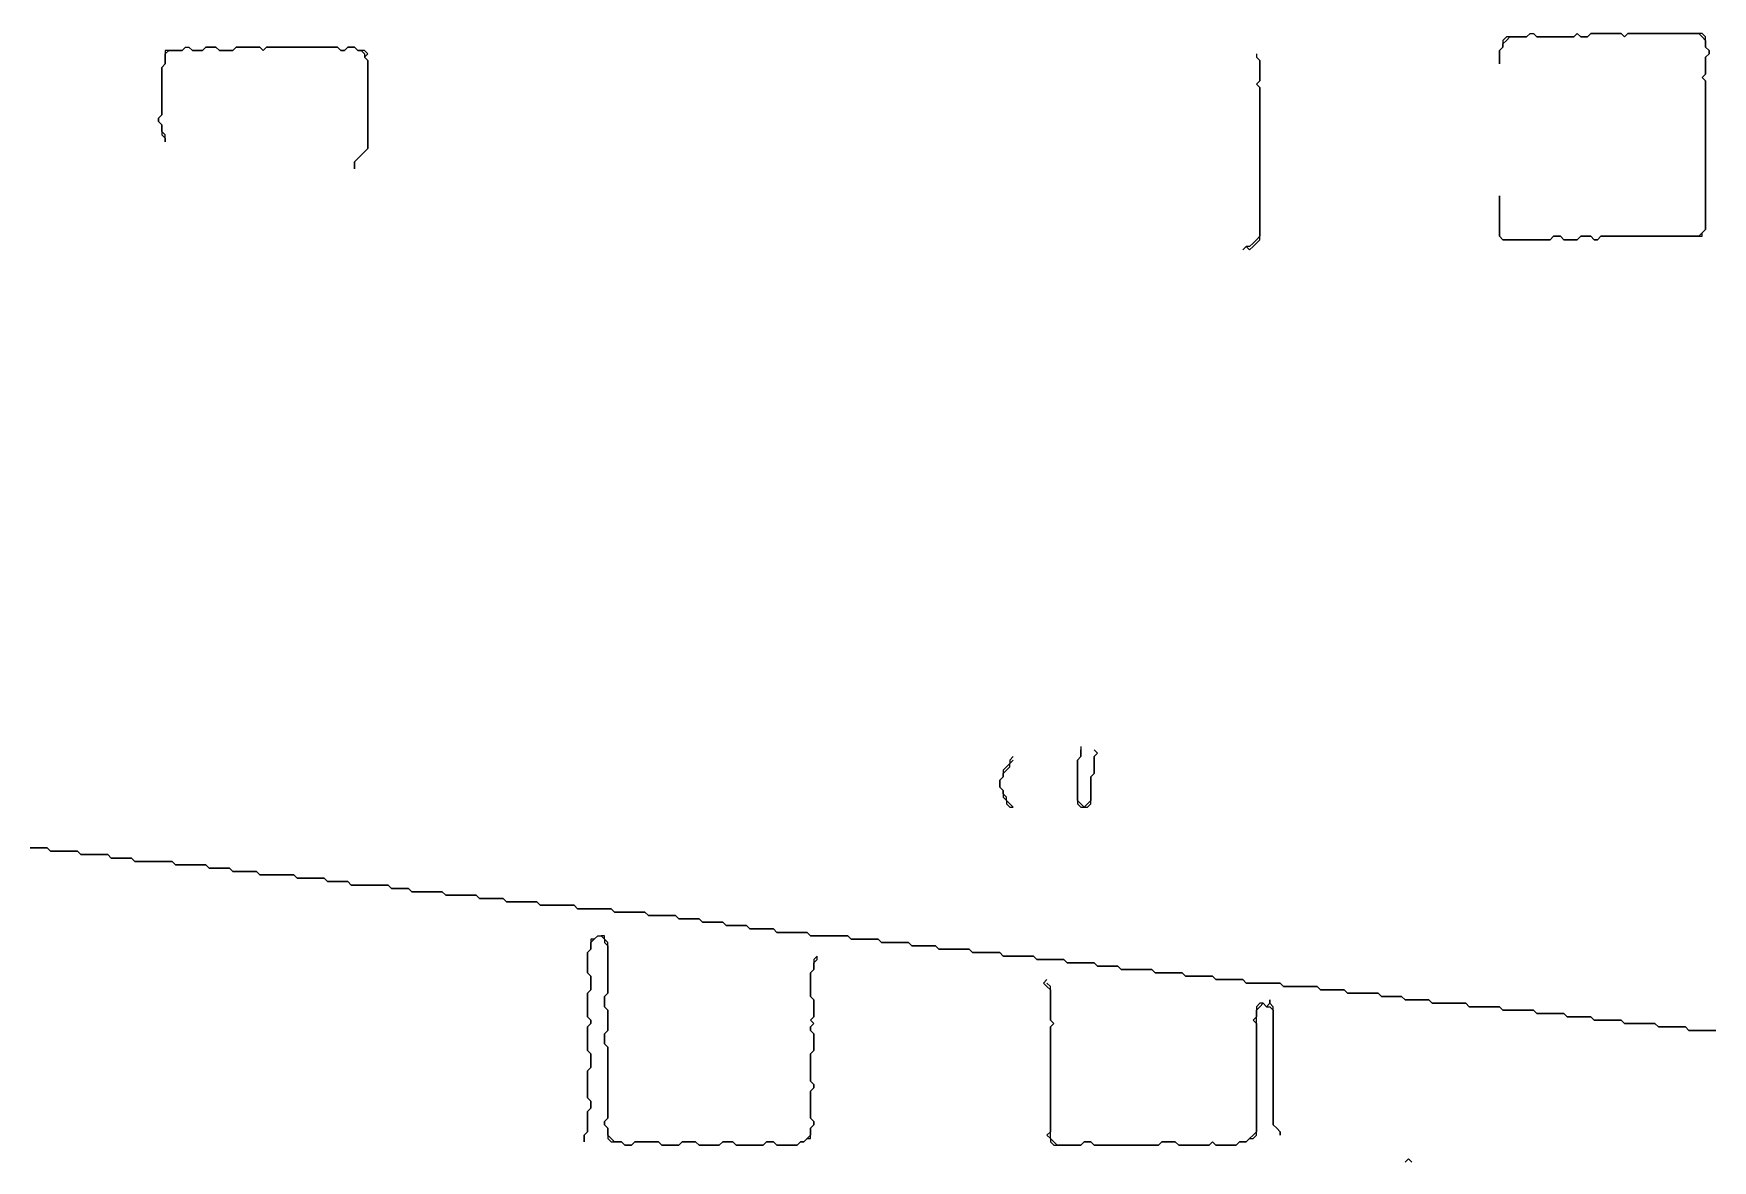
# Model space of a CAD drawing. Header units: metres. Extents: x 0 to 600, y 0 to 400.
# Drawn here: x 223.7 to 297.6, y 201 to 250.6 of the extents above; entities that cross this region are included whole.
import ezdxf

# ---------------------------------------------------------------- set-up
doc = ezdxf.new("R2010")
doc.units = ezdxf.units.M

msp = doc.modelspace()

# ---------------------------------------------------------------- linework, layer by layer
for points in [[(230.357, 250), (230.208, 249.851), (230.06, 249.851), (229.911, 249.851), (229.762, 249.851), (229.613, 249.851), (229.464, 249.851), (229.464, 249.702), (229.464, 249.554), (229.464, 249.405), (229.464, 249.256), (229.315, 249.107), (229.315, 248.958), (229.315, 248.81), (229.315, 248.661), (229.315, 248.512), (229.315, 248.363), (229.315, 248.214), (229.315, 248.065), (229.315, 247.917), (229.315, 247.768), (229.315, 247.619), (229.315, 247.47), (229.315, 247.321), (229.315, 247.173), (229.315, 247.024), (229.167, 246.875), (229.167, 246.726), (229.315, 246.577), (229.315, 246.429), (229.315, 246.28), (229.315, 246.131), (229.464, 245.982), (229.464, 245.833), (229.464, 245.982), (229.464, 246.131), (229.315, 246.28), (229.315, 246.429), (229.315, 246.577), (229.167, 246.726), (229.167, 246.875), (229.315, 247.024), (229.315, 247.173), (229.315, 247.321), (229.315, 247.47), (229.315, 247.619), (229.315, 247.768), (229.315, 247.917), (229.315, 248.065), (229.315, 248.214), (229.315, 248.363), (229.315, 248.512), (229.315, 248.661), (229.315, 248.81), (229.315, 248.958), (229.315, 249.107), (229.464, 249.256), (229.464, 249.405), (229.464, 249.554), (229.464, 249.702), (229.613, 249.851), (229.762, 249.851), (229.911, 249.851), (230.06, 249.851), (230.208, 249.851), (230.357, 250), (230.506, 250), (230.655, 249.851), (230.804, 249.851), (230.952, 249.851), (231.101, 249.851), (231.25, 250), (231.399, 250), (231.548, 250), (231.696, 250), (231.845, 249.851), (231.994, 249.851), (232.143, 249.851), (232.292, 249.851), (232.44, 249.851), (232.589, 250), (232.738, 250), (232.887, 250), (233.036, 250), (233.185, 250), (233.333, 250), (233.482, 250), (233.631, 250), (233.78, 249.851), (233.929, 250), (234.077, 250), (234.226, 250), (234.375, 250), (234.524, 250), (234.673, 250), (234.821, 250), (234.97, 250), (235.119, 250), (235.268, 250), (235.417, 250), (235.565, 250), (235.714, 250), (235.863, 250), (236.012, 250), (236.161, 250), (236.31, 250), (236.458, 250), (236.607, 250), (236.756, 250), (236.905, 250), (237.054, 250), (237.202, 249.851), (237.351, 249.851), (237.5, 250), (237.649, 250), (237.798, 250), (237.946, 249.851), (238.095, 249.851), (238.244, 249.702), (238.244, 249.554), (238.393, 249.405), (238.393, 249.256), (238.393, 249.107), (238.393, 248.958), (238.393, 248.81), (238.393, 248.661), (238.393, 248.512), (238.393, 248.363), (238.393, 248.214), (238.393, 248.065), (238.393, 247.917), (238.393, 247.768), (238.393, 247.619), (238.393, 247.47), (238.393, 247.321), (238.393, 247.173), (238.393, 247.024), (238.393, 246.875), (238.393, 246.726), (238.393, 246.577), (238.393, 246.429), (238.393, 246.28), (238.393, 246.131), (238.393, 245.982), (238.393, 245.833), (238.393, 245.685), (238.393, 245.536), (238.244, 245.387), (238.095, 245.238), (237.946, 245.089), (237.798, 244.94), (237.798, 244.792), (237.798, 244.643), (237.798, 244.792), (237.798, 244.94), (237.946, 245.089), (238.095, 245.238), (238.244, 245.387), (238.393, 245.536), (238.393, 245.685), (238.393, 245.833), (238.393, 245.982), (238.393, 246.131), (238.393, 246.28), (238.393, 246.429), (238.393, 246.577), (238.393, 246.726), (238.393, 246.875), (238.393, 247.024), (238.393, 247.173), (238.393, 247.321), (238.393, 247.47), (238.393, 247.619), (238.393, 247.768), (238.393, 247.917), (238.393, 248.065), (238.393, 248.214), (238.393, 248.363), (238.393, 248.512), (238.393, 248.661), (238.393, 248.81), (238.393, 248.958), (238.393, 249.107), (238.393, 249.256), (238.393, 249.405), (238.244, 249.554), (238.393, 249.702), (238.244, 249.851), (238.095, 249.851), (237.946, 249.851), (237.798, 250), (237.649, 250), (237.5, 250), (237.351, 249.851), (237.202, 249.851), (237.054, 250), (236.905, 250), (236.756, 250), (236.607, 250), (236.458, 250), (236.31, 250), (236.161, 250), (236.012, 250), (235.863, 250), (235.714, 250), (235.565, 250), (235.417, 250), (235.268, 250), (235.119, 250), (234.97, 250), (234.821, 250), (234.673, 250), (234.524, 250), (234.375, 250), (234.226, 250), (234.077, 250), (233.929, 250), (233.78, 249.851), (233.631, 250), (233.482, 250), (233.333, 250), (233.185, 250), (233.036, 250), (232.887, 250), (232.738, 250), (232.589, 250), (232.44, 249.851), (232.292, 249.851), (232.143, 249.851), (231.994, 249.851), (231.845, 249.851), (231.696, 250), (231.548, 250), (231.399, 250), (231.25, 250), (231.101, 249.851), (230.952, 249.851), (230.804, 249.851), (230.655, 249.851), (230.506, 250)], [(289.583, 250.595), (289.435, 250.446), (289.286, 250.446), (289.137, 250.446), (288.988, 250.446), (288.839, 250.446), (288.69, 250.446), (288.542, 250.446), (288.393, 250.298), (288.393, 250.149), (288.393, 250), (288.244, 249.851), (288.244, 249.702), (288.244, 249.554), (288.244, 249.405), (288.244, 249.256), (288.244, 249.405), (288.244, 249.554), (288.244, 249.702), (288.244, 249.851), (288.393, 250), (288.393, 250.149), (288.542, 250.298), (288.69, 250.446), (288.839, 250.446), (288.988, 250.446), (289.137, 250.446), (289.286, 250.446), (289.435, 250.446), (289.583, 250.595), (289.732, 250.595), (289.881, 250.446), (290.03, 250.446), (290.179, 250.446), (290.327, 250.446), (290.476, 250.446), (290.625, 250.446), (290.774, 250.446), (290.923, 250.446), (291.071, 250.446), (291.22, 250.446), (291.369, 250.446), (291.518, 250.446), (291.667, 250.595), (291.815, 250.446), (291.964, 250.446), (292.113, 250.446), (292.262, 250.595), (292.411, 250.595), (292.56, 250.595), (292.708, 250.595), (292.857, 250.595), (293.006, 250.595), (293.155, 250.595), (293.304, 250.595), (293.452, 250.595), (293.601, 250.595), (293.75, 250.446), (293.899, 250.595), (294.048, 250.595), (294.196, 250.595), (294.345, 250.595), (294.494, 250.595), (294.643, 250.595), (294.792, 250.595), (294.94, 250.595), (295.089, 250.595), (295.238, 250.595), (295.387, 250.595), (295.536, 250.595), (295.685, 250.595), (295.833, 250.595), (295.982, 250.595), (296.131, 250.595), (296.28, 250.595), (296.429, 250.595), (296.577, 250.595), (296.726, 250.595), (296.875, 250.595), (297.024, 250.595), (297.173, 250.446), (297.321, 250.298), (297.321, 250.149), (297.321, 250), (297.47, 249.851), (297.47, 249.702), (297.321, 249.554), (297.321, 249.405), (297.321, 249.256), (297.321, 249.107), (297.321, 248.958), (297.321, 248.81), (297.173, 248.661), (297.321, 248.512), (297.321, 248.363), (297.321, 248.214), (297.321, 248.065), (297.321, 247.917), (297.321, 247.768), (297.321, 247.619), (297.321, 247.47), (297.321, 247.321), (297.321, 247.173), (297.321, 247.024), (297.321, 246.875), (297.321, 246.726), (297.321, 246.577), (297.321, 246.429), (297.321, 246.28), (297.321, 246.131), (297.321, 245.982), (297.321, 245.833), (297.321, 245.685), (297.321, 245.536), (297.321, 245.387), (297.321, 245.238), (297.321, 245.089), (297.321, 244.94), (297.321, 244.792), (297.321, 244.643), (297.321, 244.494), (297.321, 244.345), (297.321, 244.196), (297.321, 244.048), (297.321, 243.899), (297.321, 243.75), (297.321, 243.601), (297.321, 243.452), (297.321, 243.304), (297.321, 243.155), (297.321, 243.006), (297.321, 242.857), (297.321, 242.708), (297.321, 242.56), (297.321, 242.411), (297.321, 242.262), (297.321, 242.113), (297.321, 241.964), (297.173, 241.815), (297.024, 241.667), (296.875, 241.667), (296.726, 241.667), (296.577, 241.667), (296.429, 241.667), (296.28, 241.667), (296.131, 241.667), (295.982, 241.667), (295.833, 241.667), (295.685, 241.667), (295.536, 241.667), (295.387, 241.667), (295.238, 241.667), (295.089, 241.667), (294.94, 241.667), (294.792, 241.667), (294.643, 241.667), (294.494, 241.667), (294.345, 241.667), (294.196, 241.667), (294.048, 241.667), (293.899, 241.667), (293.75, 241.667), (293.601, 241.667), (293.452, 241.667), (293.304, 241.667), (293.155, 241.667), (293.006, 241.667), (292.857, 241.667), (292.708, 241.667), (292.56, 241.518), (292.411, 241.518), (292.262, 241.667), (292.113, 241.667), (291.964, 241.667), (291.815, 241.667), (291.667, 241.518), (291.518, 241.518), (291.369, 241.518), (291.22, 241.518), (291.071, 241.518), (290.923, 241.667), (290.774, 241.667), (290.625, 241.667), (290.476, 241.518), (290.327, 241.518), (290.179, 241.518), (290.03, 241.518), (289.881, 241.518), (289.732, 241.518), (289.583, 241.518), (289.435, 241.518), (289.286, 241.518), (289.137, 241.518), (288.988, 241.518), (288.839, 241.518), (288.69, 241.518), (288.542, 241.518), (288.393, 241.518), (288.244, 241.667), (288.244, 241.815), (288.244, 241.964), (288.244, 242.113), (288.244, 242.262), (288.244, 242.411), (288.244, 242.56), (288.244, 242.708), (288.244, 242.857), (288.244, 243.006), (288.244, 243.155), (288.244, 243.304), (288.244, 243.452), (288.244, 243.304), (288.244, 243.155), (288.244, 243.006), (288.244, 242.857), (288.244, 242.708), (288.244, 242.56), (288.244, 242.411), (288.244, 242.262), (288.244, 242.113), (288.244, 241.964), (288.244, 241.815), (288.244, 241.667), (288.393, 241.518), (288.542, 241.518), (288.69, 241.518), (288.839, 241.518), (288.988, 241.518), (289.137, 241.518), (289.286, 241.518), (289.435, 241.518), (289.583, 241.518), (289.732, 241.518), (289.881, 241.518), (290.03, 241.518), (290.179, 241.518), (290.327, 241.518), (290.476, 241.518), (290.625, 241.667), (290.774, 241.667), (290.923, 241.667), (291.071, 241.518), (291.22, 241.518), (291.369, 241.518), (291.518, 241.518), (291.667, 241.518), (291.815, 241.667), (291.964, 241.667), (292.113, 241.667), (292.262, 241.667), (292.411, 241.518), (292.56, 241.518), (292.708, 241.667), (292.857, 241.667), (293.006, 241.667), (293.155, 241.667), (293.304, 241.667), (293.452, 241.667), (293.601, 241.667), (293.75, 241.667), (293.899, 241.667), (294.048, 241.667), (294.196, 241.667), (294.345, 241.667), (294.494, 241.667), (294.643, 241.667), (294.792, 241.667), (294.94, 241.667), (295.089, 241.667), (295.238, 241.667), (295.387, 241.667), (295.536, 241.667), (295.685, 241.667), (295.833, 241.667), (295.982, 241.667), (296.131, 241.667), (296.28, 241.667), (296.429, 241.667), (296.577, 241.667), (296.726, 241.667), (296.875, 241.667), (297.024, 241.667), (297.173, 241.667), (297.173, 241.815), (297.321, 241.964), (297.321, 242.113), (297.321, 242.262), (297.321, 242.411), (297.321, 242.56), (297.321, 242.708), (297.321, 242.857), (297.321, 243.006), (297.321, 243.155), (297.321, 243.304), (297.321, 243.452), (297.321, 243.601), (297.321, 243.75), (297.321, 243.899), (297.321, 244.048), (297.321, 244.196), (297.321, 244.345), (297.321, 244.494), (297.321, 244.643), (297.321, 244.792), (297.321, 244.94), (297.321, 245.089), (297.321, 245.238), (297.321, 245.387), (297.321, 245.536), (297.321, 245.685), (297.321, 245.833), (297.321, 245.982), (297.321, 246.131), (297.321, 246.28), (297.321, 246.429), (297.321, 246.577), (297.321, 246.726), (297.321, 246.875), (297.321, 247.024), (297.321, 247.173), (297.321, 247.321), (297.321, 247.47), (297.321, 247.619), (297.321, 247.768), (297.321, 247.917), (297.321, 248.065), (297.321, 248.214), (297.321, 248.363), (297.321, 248.512), (297.173, 248.661), (297.321, 248.81), (297.321, 248.958), (297.321, 249.107), (297.321, 249.256), (297.321, 249.405), (297.321, 249.554), (297.47, 249.702), (297.47, 249.851), (297.321, 250), (297.321, 250.149), (297.321, 250.298), (297.321, 250.446), (297.173, 250.595), (297.024, 250.595), (296.875, 250.595), (296.726, 250.595), (296.577, 250.595), (296.429, 250.595), (296.28, 250.595), (296.131, 250.595), (295.982, 250.595), (295.833, 250.595), (295.685, 250.595), (295.536, 250.595), (295.387, 250.595), (295.238, 250.595), (295.089, 250.595), (294.94, 250.595), (294.792, 250.595), (294.643, 250.595), (294.494, 250.595), (294.345, 250.595), (294.196, 250.595), (294.048, 250.595), (293.899, 250.595), (293.75, 250.446), (293.601, 250.595), (293.452, 250.595), (293.304, 250.595), (293.155, 250.595), (293.006, 250.595), (292.857, 250.595), (292.708, 250.595), (292.56, 250.595), (292.411, 250.595), (292.262, 250.595), (292.113, 250.446), (291.964, 250.446), (291.815, 250.446), (291.667, 250.595), (291.518, 250.446), (291.369, 250.446), (291.22, 250.446), (291.071, 250.446), (290.923, 250.446), (290.774, 250.446), (290.625, 250.446), (290.476, 250.446), (290.327, 250.446), (290.179, 250.446), (290.03, 250.446), (289.881, 250.446), (289.732, 250.595)], [(277.53, 249.702), (277.53, 249.554), (277.679, 249.405), (277.679, 249.256), (277.679, 249.107), (277.679, 248.958), (277.679, 248.81), (277.679, 248.661), (277.679, 248.512), (277.53, 248.363), (277.679, 248.214), (277.679, 248.065), (277.679, 247.917), (277.679, 247.768), (277.679, 247.619), (277.679, 247.47), (277.679, 247.321), (277.679, 247.173), (277.679, 247.024), (277.679, 246.875), (277.679, 246.726), (277.679, 246.577), (277.679, 246.429), (277.679, 246.28), (277.679, 246.131), (277.679, 245.982), (277.679, 245.833), (277.679, 245.685), (277.679, 245.536), (277.679, 245.387), (277.679, 245.238), (277.679, 245.089), (277.679, 244.94), (277.679, 244.792), (277.679, 244.643), (277.679, 244.494), (277.679, 244.345), (277.679, 244.196), (277.679, 244.048), (277.679, 243.899), (277.679, 243.75), (277.679, 243.601), (277.679, 243.452), (277.679, 243.304), (277.679, 243.155), (277.679, 243.006), (277.679, 242.857), (277.679, 242.708), (277.679, 242.56), (277.679, 242.411), (277.679, 242.262), (277.679, 242.113), (277.679, 241.964), (277.679, 241.815), (277.679, 241.667), (277.53, 241.518), (277.381, 241.369), (277.232, 241.22), (277.083, 241.22), (276.935, 241.071), (277.083, 241.22), (277.232, 241.071), (277.381, 241.22), (277.53, 241.369), (277.679, 241.518), (277.679, 241.667), (277.679, 241.815), (277.679, 241.964), (277.679, 242.113), (277.679, 242.262), (277.679, 242.411), (277.679, 242.56), (277.679, 242.708), (277.679, 242.857), (277.679, 243.006), (277.679, 243.155), (277.679, 243.304), (277.679, 243.452), (277.679, 243.601), (277.679, 243.75), (277.679, 243.899), (277.679, 244.048), (277.679, 244.196), (277.679, 244.345), (277.679, 244.494), (277.679, 244.643), (277.679, 244.792), (277.679, 244.94), (277.679, 245.089), (277.679, 245.238), (277.679, 245.387), (277.679, 245.536), (277.679, 245.685), (277.679, 245.833), (277.679, 245.982), (277.679, 246.131), (277.679, 246.28), (277.679, 246.429), (277.679, 246.577), (277.679, 246.726), (277.679, 246.875), (277.679, 247.024), (277.679, 247.173), (277.679, 247.321), (277.679, 247.47), (277.679, 247.619), (277.679, 247.768), (277.679, 247.917), (277.679, 248.065), (277.679, 248.214), (277.53, 248.363), (277.679, 248.512), (277.679, 248.661), (277.679, 248.81), (277.679, 248.958), (277.679, 249.107), (277.679, 249.256), (277.679, 249.405), (277.53, 249.554)], [(269.792, 219.196), (269.792, 219.048), (269.792, 218.899), (269.792, 218.75), (269.643, 218.601), (269.643, 218.452), (269.643, 218.304), (269.643, 218.155), (269.643, 218.006), (269.643, 217.857), (269.643, 217.708), (269.643, 217.56), (269.643, 217.411), (269.643, 217.262), (269.643, 217.113), (269.643, 216.964), (269.643, 216.815), (269.643, 216.667), (269.792, 216.518), (269.94, 216.518), (270.089, 216.518), (270.238, 216.667), (270.238, 216.815), (270.238, 216.964), (270.238, 217.113), (270.238, 217.262), (270.238, 217.411), (270.238, 217.56), (270.238, 217.708), (270.238, 217.857), (270.387, 218.006), (270.387, 218.155), (270.387, 218.304), (270.387, 218.452), (270.387, 218.601), (270.387, 218.75), (270.536, 218.899), (270.387, 219.048), (270.536, 218.899), (270.387, 218.75), (270.387, 218.601), (270.387, 218.452), (270.387, 218.304), (270.387, 218.155), (270.387, 218.006), (270.238, 217.857), (270.238, 217.708), (270.238, 217.56), (270.238, 217.411), (270.238, 217.262), (270.238, 217.113), (270.238, 216.964), (270.238, 216.815), (270.089, 216.667), (269.94, 216.518), (269.792, 216.667), (269.643, 216.815), (269.643, 216.964), (269.643, 217.113), (269.643, 217.262), (269.643, 217.411), (269.643, 217.56), (269.643, 217.708), (269.643, 217.857), (269.643, 218.006), (269.643, 218.155), (269.643, 218.304), (269.643, 218.452), (269.643, 218.601), (269.792, 218.75), (269.792, 218.899), (269.792, 219.048)], [(266.815, 218.75), (266.667, 218.601), (266.667, 218.452), (266.518, 218.304), (266.369, 218.155), (266.369, 218.006), (266.369, 217.857), (266.22, 217.708), (266.22, 217.56), (266.22, 217.411), (266.369, 217.262), (266.369, 217.113), (266.369, 216.964), (266.518, 216.815), (266.518, 216.667), (266.667, 216.518), (266.815, 216.518), (266.667, 216.667), (266.518, 216.815), (266.518, 216.964), (266.369, 217.113), (266.369, 217.262), (266.22, 217.411), (266.22, 217.56), (266.22, 217.708), (266.369, 217.857), (266.369, 218.006), (266.518, 218.155), (266.667, 218.304), (266.667, 218.452), (266.815, 218.601)], [(223.512, 214.732), (223.661, 214.732), (223.81, 214.732), (223.958, 214.732), (224.107, 214.732), (224.256, 214.732), (224.405, 214.583), (224.554, 214.583), (224.702, 214.583), (224.851, 214.583), (225, 214.583), (225.149, 214.583), (225.298, 214.583), (225.446, 214.583), (225.595, 214.583), (225.744, 214.435), (225.893, 214.435), (226.042, 214.435), (226.19, 214.435), (226.339, 214.435), (226.488, 214.435), (226.637, 214.435), (226.786, 214.435), (226.935, 214.435), (227.083, 214.286), (227.232, 214.286), (227.381, 214.286), (227.53, 214.286), (227.679, 214.286), (227.827, 214.286), (227.976, 214.286), (228.125, 214.137), (228.274, 214.137), (228.423, 214.137), (228.571, 214.137), (228.72, 214.137), (228.869, 214.137), (229.018, 214.137), (229.167, 214.137), (229.315, 214.137), (229.464, 214.137), (229.613, 214.137), (229.762, 214.137), (229.911, 213.988), (230.06, 213.988), (230.208, 213.988), (230.357, 213.988), (230.506, 213.988), (230.655, 213.988), (230.804, 213.988), (230.952, 213.988), (231.101, 213.988), (231.25, 213.988), (231.399, 213.839), (231.548, 213.839), (231.696, 213.839), (231.845, 213.839), (231.994, 213.839), (232.143, 213.839), (232.292, 213.839), (232.44, 213.69), (232.589, 213.69), (232.738, 213.69), (232.887, 213.69), (233.036, 213.69), (233.185, 213.69), (233.333, 213.69), (233.482, 213.69), (233.631, 213.542), (233.78, 213.542), (233.929, 213.542), (234.077, 213.542), (234.226, 213.542), (234.375, 213.542), (234.524, 213.542), (234.673, 213.542), (234.821, 213.542), (234.97, 213.542), (235.119, 213.542), (235.268, 213.393), (235.417, 213.393), (235.565, 213.393), (235.714, 213.393), (235.863, 213.393), (236.012, 213.393), (236.161, 213.393), (236.31, 213.393), (236.458, 213.393), (236.607, 213.244), (236.756, 213.244), (236.905, 213.244), (237.054, 213.244), (237.202, 213.244), (237.351, 213.244), (237.5, 213.244), (237.649, 213.095), (237.798, 213.095), (237.946, 213.095), (238.095, 213.095), (238.244, 213.095), (238.393, 213.095), (238.542, 213.095), (238.69, 213.095), (238.839, 213.095), (238.988, 213.095), (239.137, 213.095), (239.286, 213.095), (239.435, 212.946), (239.583, 212.946), (239.732, 212.946), (239.881, 212.946), (240.03, 212.946), (240.179, 212.946), (240.327, 212.798), (240.476, 212.798), (240.625, 212.798), (240.774, 212.798), (240.923, 212.798), (241.071, 212.798), (241.22, 212.798), (241.369, 212.798), (241.518, 212.798), (241.667, 212.798), (241.815, 212.649), (241.964, 212.649), (242.113, 212.649), (242.262, 212.649), (242.411, 212.649), (242.56, 212.649), (242.708, 212.649), (242.857, 212.649), (243.006, 212.649), (243.155, 212.649), (243.304, 212.5), (243.452, 212.5), (243.601, 212.5), (243.75, 212.5), (243.899, 212.5), (244.048, 212.5), (244.196, 212.5), (244.345, 212.5), (244.494, 212.351), (244.643, 212.351), (244.792, 212.351), (244.94, 212.351), (245.089, 212.351), (245.238, 212.351), (245.387, 212.351), (245.536, 212.351), (245.685, 212.351), (245.833, 212.351), (245.982, 212.202), (246.131, 212.202), (246.28, 212.202), (246.429, 212.202), (246.577, 212.202), (246.726, 212.202), (246.875, 212.202), (247.024, 212.202), (247.173, 212.202), (247.321, 212.202), (247.47, 212.202), (247.619, 212.054), (247.768, 212.054), (247.917, 212.054), (248.065, 212.054), (248.214, 212.054), (248.363, 212.054), (248.512, 212.054), (248.661, 212.054), (248.81, 212.054), (248.958, 212.054), (249.107, 212.054), (249.256, 211.905), (249.405, 211.905), (249.554, 211.905), (249.702, 211.905), (249.851, 211.905), (250, 211.905), (250.149, 211.905), (250.298, 211.905), (250.446, 211.905), (250.595, 211.905), (250.744, 211.756), (250.893, 211.756), (251.042, 211.756), (251.19, 211.756), (251.339, 211.756), (251.488, 211.756), (251.637, 211.756), (251.786, 211.756), (251.935, 211.756), (252.083, 211.607), (252.232, 211.607), (252.381, 211.607), (252.53, 211.607), (252.679, 211.607), (252.827, 211.607), (252.976, 211.607), (253.125, 211.458), (253.274, 211.458), (253.423, 211.458), (253.571, 211.458), (253.72, 211.458), (253.869, 211.458), (254.018, 211.458), (254.167, 211.31), (254.315, 211.31), (254.464, 211.31), (254.613, 211.31), (254.762, 211.31), (254.911, 211.31), (255.06, 211.31), (255.208, 211.161), (255.357, 211.161), (255.506, 211.161), (255.655, 211.161), (255.804, 211.161), (255.952, 211.161), (256.101, 211.161), (256.25, 211.161), (256.399, 211.012), (256.548, 211.012), (256.696, 211.012), (256.845, 211.012), (256.994, 211.012), (257.143, 211.012), (257.292, 211.012), (257.44, 211.012), (257.589, 211.012), (257.738, 211.012), (257.887, 210.863), (258.036, 210.863), (258.185, 210.863), (258.333, 210.863), (258.482, 210.863), (258.631, 210.863), (258.78, 210.863), (258.929, 210.863), (259.077, 210.863), (259.226, 210.863), (259.375, 210.863), (259.524, 210.863), (259.673, 210.714), (259.821, 210.714), (259.97, 210.714), (260.119, 210.714), (260.268, 210.714), (260.417, 210.714), (260.565, 210.714), (260.714, 210.714), (260.863, 210.714), (261.012, 210.565), (261.161, 210.565), (261.31, 210.565), (261.458, 210.565), (261.607, 210.565), (261.756, 210.565), (261.905, 210.565), (262.054, 210.565), (262.202, 210.565), (262.351, 210.417), (262.5, 210.417), (262.649, 210.417), (262.798, 210.417), (262.946, 210.417), (263.095, 210.417), (263.244, 210.417), (263.393, 210.417), (263.542, 210.268), (263.69, 210.268), (263.839, 210.268), (263.988, 210.268), (264.137, 210.268), (264.286, 210.268), (264.435, 210.268), (264.583, 210.268), (264.732, 210.268), (264.881, 210.268), (265.03, 210.119), (265.179, 210.119), (265.327, 210.119), (265.476, 210.119), (265.625, 210.119), (265.774, 210.119), (265.923, 210.119), (266.071, 210.119), (266.22, 210.119), (266.369, 209.97), (266.518, 209.97), (266.667, 209.97), (266.815, 209.97), (266.964, 209.97), (267.113, 209.97), (267.262, 209.97), (267.411, 209.97), (267.56, 209.97), (267.708, 209.97), (267.857, 209.821), (268.006, 209.821), (268.155, 209.821), (268.304, 209.821), (268.452, 209.821), (268.601, 209.821), (268.75, 209.821), (268.899, 209.821), (269.048, 209.821), (269.196, 209.673), (269.345, 209.673), (269.494, 209.673), (269.643, 209.673), (269.792, 209.673), (269.94, 209.673), (270.089, 209.673), (270.238, 209.673), (270.387, 209.673), (270.536, 209.524), (270.685, 209.524), (270.833, 209.524), (270.982, 209.524), (271.131, 209.524), (271.28, 209.524), (271.429, 209.524), (271.577, 209.375), (271.726, 209.375), (271.875, 209.375), (272.024, 209.375), (272.173, 209.375), (272.321, 209.375), (272.47, 209.375), (272.619, 209.375), (272.768, 209.375), (272.917, 209.375), (273.065, 209.226), (273.214, 209.226), (273.363, 209.226), (273.512, 209.226), (273.661, 209.226), (273.81, 209.226), (273.958, 209.226), (274.107, 209.226), (274.256, 209.226), (274.405, 209.077), (274.554, 209.077), (274.702, 209.077), (274.851, 209.077), (275, 209.077), (275.149, 209.077), (275.298, 209.077), (275.446, 209.077), (275.595, 209.077), (275.744, 208.929), (275.893, 208.929), (276.042, 208.929), (276.19, 208.929), (276.339, 208.929), (276.488, 208.929), (276.637, 208.929), (276.786, 208.929), (276.935, 208.929), (277.083, 208.78), (277.232, 208.78), (277.381, 208.78), (277.53, 208.78), (277.679, 208.78), (277.827, 208.78), (277.976, 208.78), (278.125, 208.78), (278.274, 208.78), (278.423, 208.78), (278.571, 208.78), (278.72, 208.631), (278.869, 208.631), (279.018, 208.631), (279.167, 208.631), (279.315, 208.631), (279.464, 208.631), (279.613, 208.631), (279.762, 208.631), (279.911, 208.631), (280.06, 208.631), (280.208, 208.631), (280.357, 208.482), (280.506, 208.482), (280.655, 208.482), (280.804, 208.482), (280.952, 208.482), (281.101, 208.482), (281.25, 208.482), (281.399, 208.482), (281.548, 208.333), (281.696, 208.333), (281.845, 208.333), (281.994, 208.333), (282.143, 208.333), (282.292, 208.333), (282.44, 208.333), (282.589, 208.333), (282.738, 208.333), (282.887, 208.333), (283.036, 208.185), (283.185, 208.185), (283.333, 208.185), (283.482, 208.185), (283.631, 208.185), (283.78, 208.185), (283.929, 208.185), (284.077, 208.036), (284.226, 208.036), (284.375, 208.036), (284.524, 208.036), (284.673, 208.036), (284.821, 208.036), (284.97, 208.036), (285.119, 208.036), (285.268, 207.887), (285.417, 207.887), (285.565, 207.887), (285.714, 207.887), (285.863, 207.887), (286.012, 207.887), (286.161, 207.887), (286.31, 207.887), (286.458, 207.887), (286.607, 207.887), (286.756, 207.887), (286.905, 207.738), (287.054, 207.738), (287.202, 207.738), (287.351, 207.738), (287.5, 207.738), (287.649, 207.738), (287.798, 207.738), (287.946, 207.738), (288.095, 207.738), (288.244, 207.738), (288.393, 207.589), (288.542, 207.589), (288.69, 207.589), (288.839, 207.589), (288.988, 207.589), (289.137, 207.589), (289.286, 207.589), (289.435, 207.589), (289.583, 207.589), (289.732, 207.589), (289.881, 207.44), (290.03, 207.44), (290.179, 207.44), (290.327, 207.44), (290.476, 207.44), (290.625, 207.44), (290.774, 207.44), (290.923, 207.44), (291.071, 207.44), (291.22, 207.292), (291.369, 207.292), (291.518, 207.292), (291.667, 207.292), (291.815, 207.292), (291.964, 207.292), (292.113, 207.292), (292.262, 207.292), (292.411, 207.143), (292.56, 207.143), (292.708, 207.143), (292.857, 207.143), (293.006, 207.143), (293.155, 207.143), (293.304, 207.143), (293.452, 207.143), (293.601, 207.143), (293.75, 206.994), (293.899, 206.994), (294.048, 206.994), (294.196, 206.994), (294.345, 206.994), (294.494, 206.994), (294.643, 206.994), (294.792, 206.994), (294.94, 206.994), (295.089, 206.994), (295.238, 206.845), (295.387, 206.845), (295.536, 206.845), (295.685, 206.845), (295.833, 206.845), (295.982, 206.845), (296.131, 206.845), (296.28, 206.845), (296.429, 206.845), (296.577, 206.696), (296.726, 206.696), (296.875, 206.696), (297.024, 206.696), (297.173, 206.696), (297.321, 206.696), (297.47, 206.696), (297.619, 206.696), (297.768, 206.696)], [(297.768, 206.696), (297.619, 206.696), (297.47, 206.696), (297.321, 206.696), (297.173, 206.696), (297.024, 206.696), (296.875, 206.696), (296.726, 206.696), (296.577, 206.696), (296.429, 206.845), (296.28, 206.845), (296.131, 206.845), (295.982, 206.845), (295.833, 206.845), (295.685, 206.845), (295.536, 206.845), (295.387, 206.845), (295.238, 206.845), (295.089, 206.994), (294.94, 206.994), (294.792, 206.994), (294.643, 206.994), (294.494, 206.994), (294.345, 206.994), (294.196, 206.994), (294.048, 206.994), (293.899, 206.994), (293.75, 206.994), (293.601, 207.143), (293.452, 207.143), (293.304, 207.143), (293.155, 207.143), (293.006, 207.143), (292.857, 207.143), (292.708, 207.143), (292.56, 207.143), (292.411, 207.143), (292.262, 207.292), (292.113, 207.292), (291.964, 207.292), (291.815, 207.292), (291.667, 207.292), (291.518, 207.292), (291.369, 207.292), (291.22, 207.292), (291.071, 207.44), (290.923, 207.44), (290.774, 207.44), (290.625, 207.44), (290.476, 207.44), (290.327, 207.44), (290.179, 207.44), (290.03, 207.44), (289.881, 207.44), (289.732, 207.589), (289.583, 207.589), (289.435, 207.589), (289.286, 207.589), (289.137, 207.589), (288.988, 207.589), (288.839, 207.589), (288.69, 207.589), (288.542, 207.589), (288.393, 207.589), (288.244, 207.738), (288.095, 207.738), (287.946, 207.738), (287.798, 207.738), (287.649, 207.738), (287.5, 207.738), (287.351, 207.738), (287.202, 207.738), (287.054, 207.738), (286.905, 207.738), (286.756, 207.887), (286.607, 207.887), (286.458, 207.887), (286.31, 207.887), (286.161, 207.887), (286.012, 207.887), (285.863, 207.887), (285.714, 207.887), (285.565, 207.887), (285.417, 207.887), (285.268, 207.887), (285.119, 208.036), (284.97, 208.036), (284.821, 208.036), (284.673, 208.036), (284.524, 208.036), (284.375, 208.036), (284.226, 208.036), (284.077, 208.036), (283.929, 208.185), (283.78, 208.185), (283.631, 208.185), (283.482, 208.185), (283.333, 208.185), (283.185, 208.185), (283.036, 208.185), (282.887, 208.333), (282.738, 208.333), (282.589, 208.333), (282.44, 208.333), (282.292, 208.333), (282.143, 208.333), (281.994, 208.333), (281.845, 208.333), (281.696, 208.333), (281.548, 208.333), (281.399, 208.482), (281.25, 208.482), (281.101, 208.482), (280.952, 208.482), (280.804, 208.482), (280.655, 208.482), (280.506, 208.482), (280.357, 208.482), (280.208, 208.631), (280.06, 208.631), (279.911, 208.631), (279.762, 208.631), (279.613, 208.631), (279.464, 208.631), (279.315, 208.631), (279.167, 208.631), (279.018, 208.631), (278.869, 208.631), (278.72, 208.631), (278.571, 208.78), (278.423, 208.78), (278.274, 208.78), (278.125, 208.78), (277.976, 208.78), (277.827, 208.78), (277.679, 208.78), (277.53, 208.78), (277.381, 208.78), (277.232, 208.78), (277.083, 208.78), (276.935, 208.929), (276.786, 208.929), (276.637, 208.929), (276.488, 208.929), (276.339, 208.929), (276.19, 208.929), (276.042, 208.929), (275.893, 208.929), (275.744, 208.929), (275.595, 209.077), (275.446, 209.077), (275.298, 209.077), (275.149, 209.077), (275, 209.077), (274.851, 209.077), (274.702, 209.077), (274.554, 209.077), (274.405, 209.077), (274.256, 209.226), (274.107, 209.226), (273.958, 209.226), (273.81, 209.226), (273.661, 209.226), (273.512, 209.226), (273.363, 209.226), (273.214, 209.226), (273.065, 209.226), (272.917, 209.375), (272.768, 209.375), (272.619, 209.375), (272.47, 209.375), (272.321, 209.375), (272.173, 209.375), (272.024, 209.375), (271.875, 209.375), (271.726, 209.375), (271.577, 209.375), (271.429, 209.524), (271.28, 209.524), (271.131, 209.524), (270.982, 209.524), (270.833, 209.524), (270.685, 209.524), (270.536, 209.524), (270.387, 209.673), (270.238, 209.673), (270.089, 209.673), (269.94, 209.673), (269.792, 209.673), (269.643, 209.673), (269.494, 209.673), (269.345, 209.673), (269.196, 209.673), (269.048, 209.821), (268.899, 209.821), (268.75, 209.821), (268.601, 209.821), (268.452, 209.821), (268.304, 209.821), (268.155, 209.821), (268.006, 209.821), (267.857, 209.821), (267.708, 209.97), (267.56, 209.97), (267.411, 209.97), (267.262, 209.97), (267.113, 209.97), (266.964, 209.97), (266.815, 209.97), (266.667, 209.97), (266.518, 209.97), (266.369, 209.97), (266.22, 210.119), (266.071, 210.119), (265.923, 210.119), (265.774, 210.119), (265.625, 210.119), (265.476, 210.119), (265.327, 210.119), (265.179, 210.119), (265.03, 210.119), (264.881, 210.268), (264.732, 210.268), (264.583, 210.268), (264.435, 210.268), (264.286, 210.268), (264.137, 210.268), (263.988, 210.268), (263.839, 210.268), (263.69, 210.268), (263.542, 210.268), (263.393, 210.417), (263.244, 210.417), (263.095, 210.417), (262.946, 210.417), (262.798, 210.417), (262.649, 210.417), (262.5, 210.417), (262.351, 210.417), (262.202, 210.565), (262.054, 210.565), (261.905, 210.565), (261.756, 210.565), (261.607, 210.565), (261.458, 210.565), (261.31, 210.565), (261.161, 210.565), (261.012, 210.565), (260.863, 210.714), (260.714, 210.714), (260.565, 210.714), (260.417, 210.714), (260.268, 210.714), (260.119, 210.714), (259.97, 210.714), (259.821, 210.714), (259.673, 210.714), (259.524, 210.863), (259.375, 210.863), (259.226, 210.863), (259.077, 210.863), (258.929, 210.863), (258.78, 210.863), (258.631, 210.863), (258.482, 210.863), (258.333, 210.863), (258.185, 210.863), (258.036, 210.863), (257.887, 210.863), (257.738, 211.012), (257.589, 211.012), (257.44, 211.012), (257.292, 211.012), (257.143, 211.012), (256.994, 211.012), (256.845, 211.012), (256.696, 211.012), (256.548, 211.012), (256.399, 211.012), (256.25, 211.161), (256.101, 211.161), (255.952, 211.161), (255.804, 211.161), (255.655, 211.161), (255.506, 211.161), (255.357, 211.161), (255.208, 211.161), (255.06, 211.31), (254.911, 211.31), (254.762, 211.31), (254.613, 211.31), (254.464, 211.31), (254.315, 211.31), (254.167, 211.31), (254.018, 211.458), (253.869, 211.458), (253.72, 211.458), (253.571, 211.458), (253.423, 211.458), (253.274, 211.458), (253.125, 211.458), (252.976, 211.607), (252.827, 211.607), (252.679, 211.607), (252.53, 211.607), (252.381, 211.607), (252.232, 211.607), (252.083, 211.607), (251.935, 211.756), (251.786, 211.756), (251.637, 211.756), (251.488, 211.756), (251.339, 211.756), (251.19, 211.756), (251.042, 211.756), (250.893, 211.756), (250.744, 211.756), (250.595, 211.905), (250.446, 211.905), (250.298, 211.905), (250.149, 211.905), (250, 211.905), (249.851, 211.905), (249.702, 211.905), (249.554, 211.905), (249.405, 211.905), (249.256, 211.905), (249.107, 212.054), (248.958, 212.054), (248.81, 212.054), (248.661, 212.054), (248.512, 212.054), (248.363, 212.054), (248.214, 212.054), (248.065, 212.054), (247.917, 212.054), (247.768, 212.054), (247.619, 212.054), (247.47, 212.202), (247.321, 212.202), (247.173, 212.202), (247.024, 212.202), (246.875, 212.202), (246.726, 212.202), (246.577, 212.202), (246.429, 212.202), (246.28, 212.202), (246.131, 212.202), (245.982, 212.202), (245.833, 212.351), (245.685, 212.351), (245.536, 212.351), (245.387, 212.351), (245.238, 212.351), (245.089, 212.351), (244.94, 212.351), (244.792, 212.351), (244.643, 212.351), (244.494, 212.351), (244.345, 212.5), (244.196, 212.5), (244.048, 212.5), (243.899, 212.5), (243.75, 212.5), (243.601, 212.5), (243.452, 212.5), (243.304, 212.5), (243.155, 212.649), (243.006, 212.649), (242.857, 212.649), (242.708, 212.649), (242.56, 212.649), (242.411, 212.649), (242.262, 212.649), (242.113, 212.649), (241.964, 212.649), (241.815, 212.649), (241.667, 212.798), (241.518, 212.798), (241.369, 212.798), (241.22, 212.798), (241.071, 212.798), (240.923, 212.798), (240.774, 212.798), (240.625, 212.798), (240.476, 212.798), (240.327, 212.798), (240.179, 212.946), (240.03, 212.946), (239.881, 212.946), (239.732, 212.946), (239.583, 212.946), (239.435, 212.946), (239.286, 213.095), (239.137, 213.095), (238.988, 213.095), (238.839, 213.095), (238.69, 213.095), (238.542, 213.095), (238.393, 213.095), (238.244, 213.095), (238.095, 213.095), (237.946, 213.095), (237.798, 213.095), (237.649, 213.095), (237.5, 213.244), (237.351, 213.244), (237.202, 213.244), (237.054, 213.244), (236.905, 213.244), (236.756, 213.244), (236.607, 213.244), (236.458, 213.393), (236.31, 213.393), (236.161, 213.393), (236.012, 213.393), (235.863, 213.393), (235.714, 213.393), (235.565, 213.393), (235.417, 213.393), (235.268, 213.393), (235.119, 213.542), (234.97, 213.542), (234.821, 213.542), (234.673, 213.542), (234.524, 213.542), (234.375, 213.542), (234.226, 213.542), (234.077, 213.542), (233.929, 213.542), (233.78, 213.542), (233.631, 213.542), (233.482, 213.69), (233.333, 213.69), (233.185, 213.69), (233.036, 213.69), (232.887, 213.69), (232.738, 213.69), (232.589, 213.69), (232.44, 213.69), (232.292, 213.839), (232.143, 213.839), (231.994, 213.839), (231.845, 213.839), (231.696, 213.839), (231.548, 213.839), (231.399, 213.839), (231.25, 213.988), (231.101, 213.988), (230.952, 213.988), (230.804, 213.988), (230.655, 213.988), (230.506, 213.988), (230.357, 213.988), (230.208, 213.988), (230.06, 213.988), (229.911, 213.988), (229.762, 214.137), (229.613, 214.137), (229.464, 214.137), (229.315, 214.137), (229.167, 214.137), (229.018, 214.137), (228.869, 214.137), (228.72, 214.137), (228.571, 214.137), (228.423, 214.137), (228.274, 214.137), (228.125, 214.137), (227.976, 214.286), (227.827, 214.286), (227.679, 214.286), (227.53, 214.286), (227.381, 214.286), (227.232, 214.286), (227.083, 214.286), (226.935, 214.435), (226.786, 214.435), (226.637, 214.435), (226.488, 214.435), (226.339, 214.435), (226.19, 214.435), (226.042, 214.435), (225.893, 214.435), (225.744, 214.435), (225.595, 214.583), (225.446, 214.583), (225.298, 214.583), (225.149, 214.583), (225, 214.583), (224.851, 214.583), (224.702, 214.583), (224.554, 214.583), (224.405, 214.583), (224.256, 214.732), (224.107, 214.732), (223.958, 214.732), (223.81, 214.732), (223.661, 214.732), (223.512, 214.732)], [(248.512, 210.863), (248.363, 210.714), (248.214, 210.714), (248.214, 210.565), (248.214, 210.417), (248.214, 210.268), (248.065, 210.119), (248.065, 209.97), (248.065, 209.821), (248.065, 209.673), (248.065, 209.524), (248.065, 209.375), (248.065, 209.226), (248.214, 209.077), (248.214, 208.929), (248.214, 208.78), (248.214, 208.631), (248.214, 208.482), (248.065, 208.333), (248.065, 208.185), (248.065, 208.036), (248.065, 207.887), (248.065, 207.738), (248.065, 207.589), (248.065, 207.44), (248.065, 207.292), (248.214, 207.143), (248.214, 206.994), (248.065, 206.845), (248.065, 206.696), (248.065, 206.548), (248.065, 206.399), (248.065, 206.25), (248.065, 206.101), (248.065, 205.952), (248.065, 205.804), (248.214, 205.655), (248.214, 205.506), (248.214, 205.357), (248.214, 205.208), (248.214, 205.06), (248.065, 204.911), (248.065, 204.762), (248.065, 204.613), (248.065, 204.464), (248.065, 204.315), (248.065, 204.167), (248.065, 204.018), (248.065, 203.869), (248.065, 203.72), (248.214, 203.571), (248.214, 203.423), (248.214, 203.274), (248.065, 203.125), (248.065, 202.976), (248.065, 202.827), (248.065, 202.679), (248.065, 202.53), (248.065, 202.381), (248.065, 202.232), (247.917, 202.083), (247.917, 201.935), (247.917, 201.786), (247.917, 201.935), (247.917, 202.083), (248.065, 202.232), (248.065, 202.381), (248.065, 202.53), (248.065, 202.679), (248.065, 202.827), (248.065, 202.976), (248.065, 203.125), (248.214, 203.274), (248.214, 203.423), (248.214, 203.571), (248.065, 203.72), (248.065, 203.869), (248.065, 204.018), (248.065, 204.167), (248.065, 204.315), (248.065, 204.464), (248.065, 204.613), (248.065, 204.762), (248.065, 204.911), (248.214, 205.06), (248.214, 205.208), (248.214, 205.357), (248.214, 205.506), (248.214, 205.655), (248.065, 205.804), (248.065, 205.952), (248.065, 206.101), (248.065, 206.25), (248.065, 206.399), (248.065, 206.548), (248.065, 206.696), (248.065, 206.845), (248.214, 206.994), (248.214, 207.143), (248.065, 207.292), (248.065, 207.44), (248.065, 207.589), (248.065, 207.738), (248.065, 207.887), (248.065, 208.036), (248.065, 208.185), (248.065, 208.333), (248.214, 208.482), (248.214, 208.631), (248.214, 208.78), (248.214, 208.929), (248.214, 209.077), (248.065, 209.226), (248.065, 209.375), (248.065, 209.524), (248.065, 209.673), (248.065, 209.821), (248.065, 209.97), (248.065, 210.119), (248.214, 210.268), (248.214, 210.417), (248.214, 210.565), (248.363, 210.714), (248.512, 210.863), (248.661, 210.863), (248.81, 210.714), (248.81, 210.565), (248.958, 210.417), (248.958, 210.268), (248.958, 210.119), (248.958, 209.97), (248.958, 209.821), (248.958, 209.673), (248.958, 209.524), (248.958, 209.375), (248.958, 209.226), (248.958, 209.077), (248.958, 208.929), (248.958, 208.78), (248.958, 208.631), (248.958, 208.482), (248.958, 208.333), (248.81, 208.185), (248.81, 208.036), (248.81, 207.887), (248.81, 207.738), (248.958, 207.589), (248.958, 207.44), (248.958, 207.292), (248.958, 207.143), (248.958, 206.994), (248.958, 206.845), (248.958, 206.696), (248.81, 206.548), (248.81, 206.399), (248.81, 206.25), (248.81, 206.101), (248.958, 205.952), (248.958, 205.804), (248.958, 205.655), (248.958, 205.506), (248.958, 205.357), (248.958, 205.208), (248.958, 205.06), (248.958, 204.911), (248.958, 204.762), (248.958, 204.613), (248.958, 204.464), (248.958, 204.315), (248.958, 204.167), (248.958, 204.018), (248.958, 203.869), (248.958, 203.72), (248.958, 203.571), (248.958, 203.423), (248.958, 203.274), (248.958, 203.125), (248.958, 202.976), (248.958, 202.827), (248.81, 202.679), (248.81, 202.53), (248.958, 202.381), (248.958, 202.232), (248.958, 202.083), (248.958, 201.935), (249.107, 201.786), (249.256, 201.786), (249.405, 201.786), (249.554, 201.786), (249.702, 201.637), (249.851, 201.637), (250, 201.637), (250.149, 201.786), (250.298, 201.786), (250.446, 201.786), (250.595, 201.786), (250.744, 201.786), (250.893, 201.786), (251.042, 201.786), (251.19, 201.786), (251.339, 201.637), (251.488, 201.637), (251.637, 201.637), (251.786, 201.637), (251.935, 201.637), (252.083, 201.637), (252.232, 201.786), (252.381, 201.786), (252.53, 201.786), (252.679, 201.786), (252.827, 201.786), (252.976, 201.637), (253.125, 201.637), (253.274, 201.637), (253.423, 201.637), (253.571, 201.637), (253.72, 201.637), (253.869, 201.637), (254.018, 201.786), (254.167, 201.786), (254.315, 201.786), (254.464, 201.786), (254.613, 201.637), (254.762, 201.637), (254.911, 201.637), (255.06, 201.637), (255.208, 201.637), (255.357, 201.637), (255.506, 201.637), (255.655, 201.637), (255.804, 201.637), (255.952, 201.786), (256.101, 201.786), (256.25, 201.786), (256.399, 201.637), (256.548, 201.637), (256.696, 201.637), (256.845, 201.637), (256.994, 201.637), (257.143, 201.637), (257.292, 201.637), (257.44, 201.786), (257.589, 201.786), (257.738, 201.935), (257.887, 201.935), (257.887, 202.083), (257.887, 202.232), (257.887, 202.381), (258.036, 202.53), (258.036, 202.679), (257.887, 202.827), (257.887, 202.976), (257.887, 203.125), (257.887, 203.274), (257.887, 203.423), (257.887, 203.571), (257.887, 203.72), (257.887, 203.869), (257.887, 204.018), (258.036, 204.167), (258.036, 204.315), (257.887, 204.464), (257.887, 204.613), (257.887, 204.762), (257.887, 204.911), (257.887, 205.06), (257.887, 205.208), (257.887, 205.357), (257.887, 205.506), (257.887, 205.655), (258.036, 205.804), (258.036, 205.952), (258.036, 206.101), (258.036, 206.25), (258.036, 206.399), (258.036, 206.548), (257.887, 206.696), (257.887, 206.845), (258.036, 206.994), (257.887, 207.143), (258.036, 207.292), (258.036, 207.44), (258.036, 207.589), (258.036, 207.738), (258.036, 207.887), (258.036, 208.036), (257.887, 208.185), (257.887, 208.333), (257.887, 208.482), (257.887, 208.631), (257.887, 208.78), (257.887, 208.929), (257.887, 209.077), (257.887, 209.226), (258.036, 209.375), (258.036, 209.524), (258.036, 209.673), (258.185, 209.821), (258.185, 209.97), (258.036, 209.821), (258.036, 209.673), (258.036, 209.524), (258.036, 209.375), (257.887, 209.226), (257.887, 209.077), (257.887, 208.929), (257.887, 208.78), (257.887, 208.631), (257.887, 208.482), (257.887, 208.333), (257.887, 208.185), (258.036, 208.036), (258.036, 207.887), (258.036, 207.738), (258.036, 207.589), (258.036, 207.44), (258.036, 207.292), (257.887, 207.143), (258.036, 206.994), (257.887, 206.845), (257.887, 206.696), (258.036, 206.548), (258.036, 206.399), (258.036, 206.25), (258.036, 206.101), (258.036, 205.952), (258.036, 205.804), (257.887, 205.655), (257.887, 205.506), (257.887, 205.357), (257.887, 205.208), (257.887, 205.06), (257.887, 204.911), (257.887, 204.762), (257.887, 204.613), (257.887, 204.464), (258.036, 204.315), (258.036, 204.167), (257.887, 204.018), (257.887, 203.869), (257.887, 203.72), (257.887, 203.571), (257.887, 203.423), (257.887, 203.274), (257.887, 203.125), (257.887, 202.976), (257.887, 202.827), (258.036, 202.679), (258.036, 202.53), (257.887, 202.381), (257.887, 202.232), (257.887, 202.083), (257.738, 201.935), (257.589, 201.786), (257.44, 201.786), (257.292, 201.637), (257.143, 201.637), (256.994, 201.637), (256.845, 201.637), (256.696, 201.637), (256.548, 201.637), (256.399, 201.637), (256.25, 201.786), (256.101, 201.786), (255.952, 201.786), (255.804, 201.637), (255.655, 201.637), (255.506, 201.637), (255.357, 201.637), (255.208, 201.637), (255.06, 201.637), (254.911, 201.637), (254.762, 201.637), (254.613, 201.637), (254.464, 201.786), (254.315, 201.786), (254.167, 201.786), (254.018, 201.786), (253.869, 201.637), (253.72, 201.637), (253.571, 201.637), (253.423, 201.637), (253.274, 201.637), (253.125, 201.637), (252.976, 201.637), (252.827, 201.786), (252.679, 201.786), (252.53, 201.786), (252.381, 201.786), (252.232, 201.786), (252.083, 201.637), (251.935, 201.637), (251.786, 201.637), (251.637, 201.637), (251.488, 201.637), (251.339, 201.637), (251.19, 201.786), (251.042, 201.786), (250.893, 201.786), (250.744, 201.786), (250.595, 201.786), (250.446, 201.786), (250.298, 201.786), (250.149, 201.786), (250, 201.637), (249.851, 201.637), (249.702, 201.637), (249.554, 201.786), (249.405, 201.786), (249.256, 201.786), (249.107, 201.935), (248.958, 202.083), (248.958, 202.232), (248.958, 202.381), (248.81, 202.53), (248.81, 202.679), (248.958, 202.827), (248.958, 202.976), (248.958, 203.125), (248.958, 203.274), (248.958, 203.423), (248.958, 203.571), (248.958, 203.72), (248.958, 203.869), (248.958, 204.018), (248.958, 204.167), (248.958, 204.315), (248.958, 204.464), (248.958, 204.613), (248.958, 204.762), (248.958, 204.911), (248.958, 205.06), (248.958, 205.208), (248.958, 205.357), (248.958, 205.506), (248.958, 205.655), (248.958, 205.804), (248.958, 205.952), (248.81, 206.101), (248.81, 206.25), (248.81, 206.399), (248.81, 206.548), (248.958, 206.696), (248.958, 206.845), (248.958, 206.994), (248.958, 207.143), (248.958, 207.292), (248.958, 207.44), (248.958, 207.589), (248.81, 207.738), (248.81, 207.887), (248.81, 208.036), (248.81, 208.185), (248.958, 208.333), (248.958, 208.482), (248.958, 208.631), (248.958, 208.78), (248.958, 208.929), (248.958, 209.077), (248.958, 209.226), (248.958, 209.375), (248.958, 209.524), (248.958, 209.673), (248.958, 209.821), (248.958, 209.97), (248.958, 210.119), (248.958, 210.268), (248.958, 210.417), (248.958, 210.565), (248.81, 210.714), (248.81, 210.863), (248.661, 210.863)], [(268.304, 208.929), (268.155, 208.78), (268.304, 208.631), (268.452, 208.482), (268.452, 208.333), (268.452, 208.185), (268.452, 208.036), (268.452, 207.887), (268.452, 207.738), (268.452, 207.589), (268.452, 207.44), (268.452, 207.292), (268.452, 207.143), (268.601, 206.994), (268.452, 206.845), (268.452, 206.696), (268.452, 206.548), (268.452, 206.399), (268.452, 206.25), (268.452, 206.101), (268.452, 205.952), (268.452, 205.804), (268.452, 205.655), (268.452, 205.506), (268.452, 205.357), (268.452, 205.208), (268.452, 205.06), (268.452, 204.911), (268.452, 204.762), (268.452, 204.613), (268.452, 204.464), (268.452, 204.315), (268.452, 204.167), (268.452, 204.018), (268.452, 203.869), (268.452, 203.72), (268.452, 203.571), (268.452, 203.423), (268.452, 203.274), (268.452, 203.125), (268.452, 202.976), (268.452, 202.827), (268.452, 202.679), (268.452, 202.53), (268.452, 202.381), (268.452, 202.232), (268.304, 202.083), (268.452, 201.935), (268.452, 201.786), (268.601, 201.637), (268.75, 201.637), (268.899, 201.637), (269.048, 201.637), (269.196, 201.637), (269.345, 201.637), (269.494, 201.637), (269.643, 201.637), (269.792, 201.637), (269.94, 201.786), (270.089, 201.786), (270.238, 201.786), (270.387, 201.637), (270.536, 201.637), (270.685, 201.637), (270.833, 201.637), (270.982, 201.637), (271.131, 201.637), (271.28, 201.637), (271.429, 201.637), (271.577, 201.637), (271.726, 201.637), (271.875, 201.637), (272.024, 201.637), (272.173, 201.637), (272.321, 201.637), (272.47, 201.637), (272.619, 201.637), (272.768, 201.637), (272.917, 201.637), (273.065, 201.637), (273.214, 201.637), (273.363, 201.786), (273.512, 201.786), (273.661, 201.786), (273.81, 201.786), (273.958, 201.786), (274.107, 201.637), (274.256, 201.637), (274.405, 201.637), (274.554, 201.637), (274.702, 201.637), (274.851, 201.637), (275, 201.637), (275.149, 201.637), (275.298, 201.637), (275.446, 201.637), (275.595, 201.786), (275.744, 201.637), (275.893, 201.637), (276.042, 201.637), (276.19, 201.637), (276.339, 201.637), (276.488, 201.637), (276.637, 201.637), (276.786, 201.786), (276.935, 201.786), (277.083, 201.786), (277.232, 201.935), (277.381, 201.935), (277.53, 202.083), (277.53, 202.232), (277.53, 202.381), (277.53, 202.53), (277.53, 202.679), (277.53, 202.827), (277.53, 202.976), (277.53, 203.125), (277.53, 203.274), (277.53, 203.423), (277.53, 203.571), (277.53, 203.72), (277.53, 203.869), (277.53, 204.018), (277.53, 204.167), (277.53, 204.315), (277.53, 204.464), (277.53, 204.613), (277.53, 204.762), (277.53, 204.911), (277.53, 205.06), (277.53, 205.208), (277.53, 205.357), (277.53, 205.506), (277.53, 205.655), (277.53, 205.804), (277.53, 205.952), (277.53, 206.101), (277.53, 206.25), (277.53, 206.399), (277.53, 206.548), (277.53, 206.696), (277.53, 206.845), (277.53, 206.994), (277.53, 207.143), (277.53, 207.292), (277.53, 207.44), (277.53, 207.589), (277.679, 207.738), (277.827, 207.887), (277.976, 207.738), (278.125, 207.738), (278.274, 207.589), (278.274, 207.44), (278.274, 207.292), (278.274, 207.143), (278.274, 206.994), (278.274, 206.845), (278.274, 206.696), (278.274, 206.548), (278.274, 206.399), (278.274, 206.25), (278.274, 206.101), (278.274, 205.952), (278.274, 205.804), (278.274, 205.655), (278.274, 205.506), (278.274, 205.357), (278.274, 205.208), (278.274, 205.06), (278.274, 204.911), (278.274, 204.762), (278.274, 204.613), (278.274, 204.464), (278.274, 204.315), (278.274, 204.167), (278.274, 204.018), (278.274, 203.869), (278.274, 203.72), (278.274, 203.571), (278.274, 203.423), (278.274, 203.274), (278.274, 203.125), (278.274, 202.976), (278.274, 202.827), (278.274, 202.679), (278.274, 202.53), (278.423, 202.381), (278.571, 202.232), (278.571, 202.083), (278.571, 202.232), (278.423, 202.381), (278.274, 202.53), (278.274, 202.679), (278.274, 202.827), (278.274, 202.976), (278.274, 203.125), (278.274, 203.274), (278.274, 203.423), (278.274, 203.571), (278.274, 203.72), (278.274, 203.869), (278.274, 204.018), (278.274, 204.167), (278.274, 204.315), (278.274, 204.464), (278.274, 204.613), (278.274, 204.762), (278.274, 204.911), (278.274, 205.06), (278.274, 205.208), (278.274, 205.357), (278.274, 205.506), (278.274, 205.655), (278.274, 205.804), (278.274, 205.952), (278.274, 206.101), (278.274, 206.25), (278.274, 206.399), (278.274, 206.548), (278.274, 206.696), (278.274, 206.845), (278.274, 206.994), (278.274, 207.143), (278.274, 207.292), (278.274, 207.44), (278.274, 207.589), (278.274, 207.738), (278.125, 207.887), (278.125, 208.036), (278.125, 207.887), (277.976, 207.738), (277.827, 207.887), (277.679, 207.887), (277.53, 207.738), (277.53, 207.589), (277.53, 207.44), (277.53, 207.292), (277.381, 207.143), (277.53, 206.994), (277.53, 206.845), (277.53, 206.696), (277.53, 206.548), (277.53, 206.399), (277.53, 206.25), (277.53, 206.101), (277.53, 205.952), (277.53, 205.804), (277.53, 205.655), (277.53, 205.506), (277.53, 205.357), (277.53, 205.208), (277.53, 205.06), (277.53, 204.911), (277.53, 204.762), (277.53, 204.613), (277.53, 204.464), (277.53, 204.315), (277.53, 204.167), (277.53, 204.018), (277.53, 203.869), (277.53, 203.72), (277.53, 203.571), (277.53, 203.423), (277.53, 203.274), (277.53, 203.125), (277.53, 202.976), (277.53, 202.827), (277.53, 202.679), (277.53, 202.53), (277.53, 202.381), (277.53, 202.232), (277.381, 202.083), (277.232, 201.935), (277.083, 201.786), (276.935, 201.786), (276.786, 201.786), (276.637, 201.637), (276.488, 201.637), (276.339, 201.637), (276.19, 201.637), (276.042, 201.637), (275.893, 201.637), (275.744, 201.637), (275.595, 201.786), (275.446, 201.637), (275.298, 201.637), (275.149, 201.637), (275, 201.637), (274.851, 201.637), (274.702, 201.637), (274.554, 201.637), (274.405, 201.637), (274.256, 201.637), (274.107, 201.637), (273.958, 201.786), (273.81, 201.786), (273.661, 201.786), (273.512, 201.786), (273.363, 201.786), (273.214, 201.637), (273.065, 201.637), (272.917, 201.637), (272.768, 201.637), (272.619, 201.637), (272.47, 201.637), (272.321, 201.637), (272.173, 201.637), (272.024, 201.637), (271.875, 201.637), (271.726, 201.637), (271.577, 201.637), (271.429, 201.637), (271.28, 201.637), (271.131, 201.637), (270.982, 201.637), (270.833, 201.637), (270.685, 201.637), (270.536, 201.637), (270.387, 201.637), (270.238, 201.786), (270.089, 201.786), (269.94, 201.786), (269.792, 201.637), (269.643, 201.637), (269.494, 201.637), (269.345, 201.637), (269.196, 201.637), (269.048, 201.637), (268.899, 201.637), (268.75, 201.637), (268.601, 201.786), (268.452, 201.935), (268.452, 202.083), (268.452, 202.232), (268.452, 202.381), (268.452, 202.53), (268.452, 202.679), (268.452, 202.827), (268.452, 202.976), (268.452, 203.125), (268.452, 203.274), (268.452, 203.423), (268.452, 203.571), (268.452, 203.72), (268.452, 203.869), (268.452, 204.018), (268.452, 204.167), (268.452, 204.315), (268.452, 204.464), (268.452, 204.613), (268.452, 204.762), (268.452, 204.911), (268.452, 205.06), (268.452, 205.208), (268.452, 205.357), (268.452, 205.506), (268.452, 205.655), (268.452, 205.804), (268.452, 205.952), (268.452, 206.101), (268.452, 206.25), (268.452, 206.399), (268.452, 206.548), (268.452, 206.696), (268.452, 206.845), (268.601, 206.994), (268.452, 207.143), (268.452, 207.292), (268.452, 207.44), (268.452, 207.589), (268.452, 207.738), (268.452, 207.887), (268.452, 208.036), (268.452, 208.185), (268.452, 208.333), (268.452, 208.482), (268.452, 208.631), (268.304, 208.78)], [(284.226, 201.042), (284.077, 200.893)], [(284.077, 200.893), (284.226, 201.042), (284.375, 200.893)]]:
    msp.add_lwpolyline(points)

doc.saveas('drawing.dxf')
